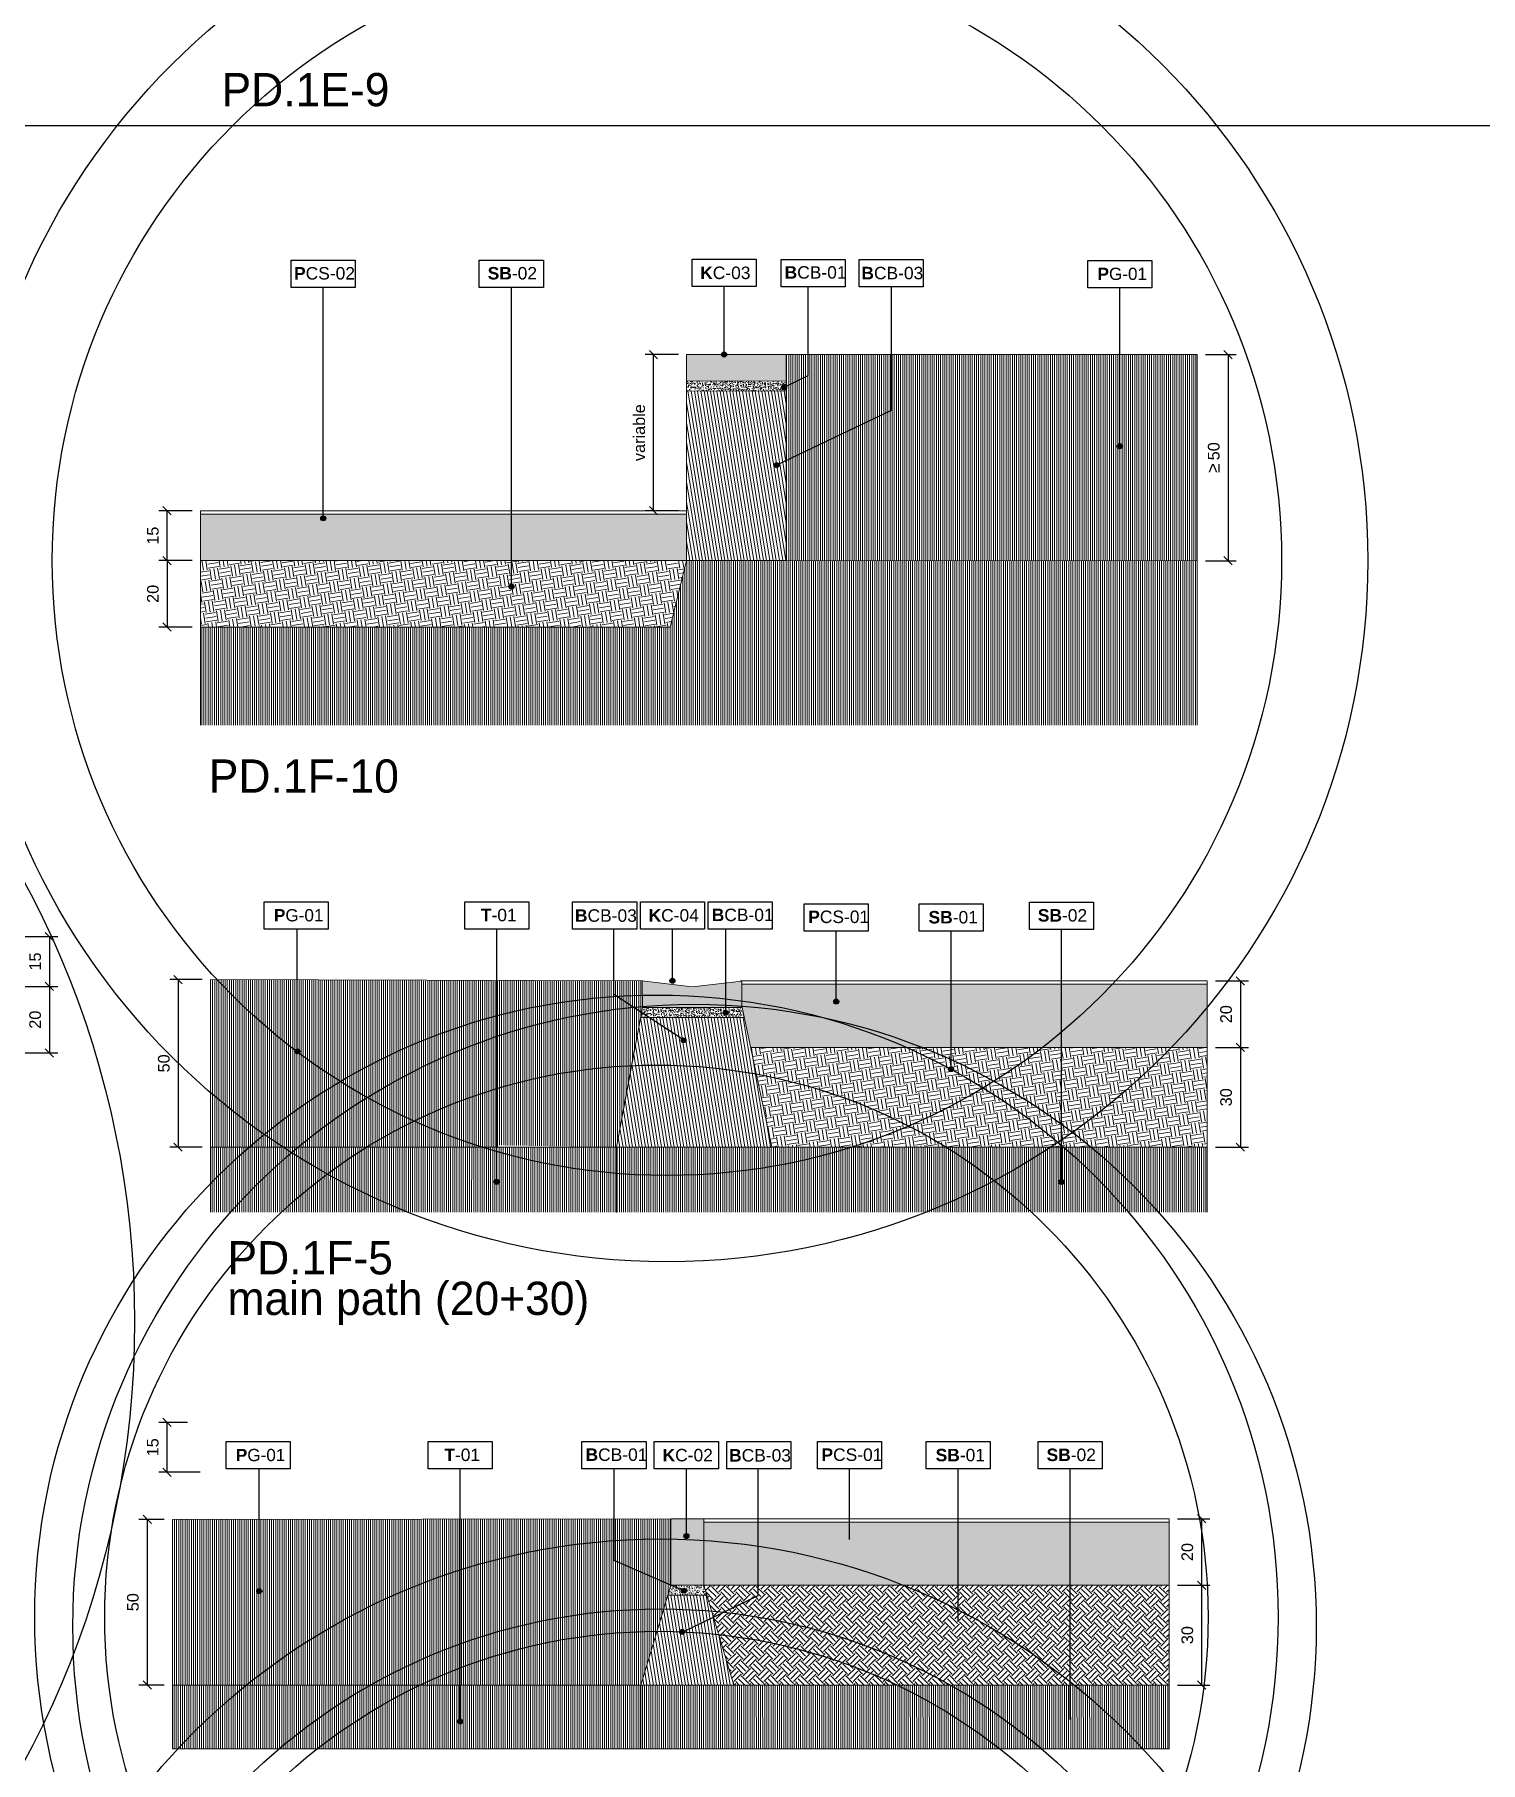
# Model space of a CAD drawing. Header units: metres. Extents: x -325 to 301, y -147 to 149.
# Drawn here: x 22.24 to 26.59, y 68.53 to 73.73 of the extents above; entities that cross this region are included whole.
import ezdxf

# ---------------------------------------------------------------- set-up
doc = ezdxf.new("R2010")
doc.units = ezdxf.units.M
doc.layers.get('Defpoints').update_dxf_attribs({"lineweight": 13})
for name, color, linetype, plot in [('-aux', 50, 'Continuous', False), ('-AUX-QAD', 5, 'Continuous', False), ('-AUX-TWQ', 1, 'Continuous', False), ('-AUX_RIM', 2, 'Continuous', False)]:
    doc.layers.add(name, color=color, linetype=linetype, plot=plot)
doc.layers.add('0-TX-1_25', color=7, linetype='Continuous', true_color=0x3f4f7f)
doc.layers.add('3-TR-paviment fort', color=7, linetype='Continuous', true_color=0xd1d1d1)
doc.layers.add('03-TR-Paviment_01_Compacted Ground', color=7, linetype='Continuous', lineweight=5, true_color=0xc5a967)
doc.layers.add('3-TR tot_u', color=7, linetype='Continuous', lineweight=5, true_color=0x787878)
for name, color, linetype, lineweight in [('1-CM', 7, 'Continuous', 0), ('2-L-secció', 1, 'Continuous', 0), ('3-TR Formigó', 252, 'Continuous', 0), ('3-TR Seleccionat', 44, 'Continuous', 0), ('3-TR Tot-u', 37, 'Continuous', 0)]:
    doc.layers.add(name, color=color, linetype=linetype, lineweight=lineweight)
doc.layers.add('A-KEYPLAN_HATCH', color=7, linetype='Continuous')
doc.layers.add('A_TEXT_2', color=7, linetype='Continuous')
doc.styles.add('Arial_4', font='arial.ttf', dxfattribs={"height": 1.8})
doc.styles.get("Standard").update_dxf_attribs({"font": 'arial.ttf'})
doc.styles.add('x-llegenda materials$0$ENGRAVERS', font='TT0586M.TTF')
doc.dimstyles.new('ISO-25', dxfattribs={"dimtxt": 0.1, "dimasz": 0.1, "dimexe": 0.1, "dimexo": 0.1, "dimgap": 0.1, "dimtad": 1, "dimdec": 0, "dimlfac": 100, "dimzin": 9, "dimtxsty": 'Standard', "dimblk": 'OBLIQUE', "dimcen": 0.1, "dimadec": 0, "dimazin": 0, "dimtfac": 1, "dimtdec": 0, "dimtmove": 0, "dimatfit": 3, "dimldrblk": 'OBLIQUE', "dimfxl": 1, "dimarcsym": 0})

# ---------------------------------------------------------------- blocks, each defined once
blk = doc.blocks.new('_Oblique')
at = {"color": 0, "lineweight": -2}
blk.add_line((-0.5, -0.5), (0.5, 0.5), dxfattribs=at)
blk = doc.blocks.new('*D405')
at = {"layer": '0-TX-1_25', "color": 0, "lineweight": -2, "transparency": 16777216}
for p, q in [((25.6755, 69.2649), (25.7735, 69.2649)), ((25.7485, 69.2649), (25.7485, 69.0649)), ((25.6755, 69.0649), (25.7735, 69.0649))]:
    blk.add_line(p, q, dxfattribs=at)
at = {"layer": 'Defpoints', "color": 0, "transparency": 16777216}
for p in [(25.6505, 69.2649), (25.6505, 69.0649), (25.7485, 69.0649)]:
    blk.add_point(p, dxfattribs=at)
at = {"layer": '0-TX-1_25', "color": 0, "lineweight": -2, "transparency": 16777216, "xscale": 0.025, "yscale": 0.025, "zscale": 0.025}
for p, rotation in [((25.7485, 69.2649), 90), ((25.7485, 69.0649), 270)]:
    blk.add_blockref('_Oblique', p, dxfattribs=dict(at, rotation=rotation))
at = {"layer": '0-TX-1_25', "color": 0, "transparency": 16777216, "insert": (25.7056, 69.1649), "char_height": 0.035, "attachment_point": 5, "rotation": 90}
blk.add_mtext('20', dxfattribs=at)
blk = doc.blocks.new('*D406')
at = {"layer": '0-TX-1_25', "color": 0, "lineweight": -2, "transparency": 16777216}
for p, q in [((25.6755, 69.0649), (25.7735, 69.0649)), ((25.7485, 69.0649), (25.7485, 68.7649)), ((25.6755, 68.7649), (25.7735, 68.7649))]:
    blk.add_line(p, q, dxfattribs=at)
at = {"layer": 'Defpoints', "color": 0, "transparency": 16777216}
for p in [(25.6505, 69.0649), (25.6505, 68.7649), (25.7485, 68.7649)]:
    blk.add_point(p, dxfattribs=at)
at = {"layer": '0-TX-1_25', "color": 0, "lineweight": -2, "transparency": 16777216, "xscale": 0.025, "yscale": 0.025, "zscale": 0.025}
for p, rotation in [((25.7485, 69.0649), 90), ((25.7485, 68.7649), 270)]:
    blk.add_blockref('_Oblique', p, dxfattribs=dict(at, rotation=rotation))
at = {"layer": '0-TX-1_25', "color": 0, "transparency": 16777216, "insert": (25.7056, 68.9149), "char_height": 0.035, "attachment_point": 5, "rotation": 90}
blk.add_mtext('30', dxfattribs=at)
blk = doc.blocks.new('*D407')
at = {"layer": '0-TX-1_25', "color": 0, "lineweight": -2, "transparency": 16777216}
for p, q in [((22.6255, 69.2631), (22.5497, 69.2631)), ((22.5747, 69.2631), (22.5747, 68.7649)), ((22.6255, 68.7649), (22.5497, 68.7649))]:
    blk.add_line(p, q, dxfattribs=at)
at = {"layer": 'Defpoints', "color": 0, "transparency": 16777216}
for p in [(22.6505, 69.2631), (22.5747, 68.7649), (22.6505, 68.7649)]:
    blk.add_point(p, dxfattribs=at)
at = {"layer": '0-TX-1_25', "color": 0, "lineweight": -2, "transparency": 16777216, "xscale": 0.025, "yscale": 0.025, "zscale": 0.025}
for p, rotation in [((22.5747, 69.2631), 90), ((22.5747, 68.7649), 270)]:
    blk.add_blockref('_Oblique', p, dxfattribs=dict(at, rotation=rotation))
at = {"layer": '0-TX-1_25', "color": 0, "transparency": 16777216, "insert": (22.5318, 69.014), "char_height": 0.035, "attachment_point": 5, "rotation": 90}
blk.add_mtext('50', dxfattribs=at)
blk = doc.blocks.new('hatch keyplan 2')
at = {"layer": 'A-KEYPLAN_HATCH'}
blk.add_lwpolyline([(0, 0.00548), (0.01287, 0.00548), (0.01287, 0), (0, 0)], close=True, dxfattribs=at)
blk = doc.blocks.new('hatch keyplan')
at = {"layer": 'A-KEYPLAN_HATCH'}
blk.add_blockref('hatch keyplan 2', (1.43058, 0.85215), dxfattribs=at)
blk = doc.blocks.new('K01B')
at = {"layer": 'A-KEYPLAN_HATCH'}
blk.add_blockref('hatch keyplan', (-1.43058, -0.85215), dxfattribs=at)
at = {"layer": 'A_TEXT_2', "insert": (-0.0008, 0.00402), "char_height": 0.0025, "attachment_point": 1}
blk.add_mtext_dynamic_manual_height_columns('\\pi0.00246;{\\fArial|b1|i0|c0|p34;K}C-02', width=0.0145619, gutter_width=0.015, heights=[0], dxfattribs=at)
blk = doc.blocks.new('B-CB01')
at = {"layer": 'A-KEYPLAN_HATCH'}
blk.add_blockref('hatch keyplan', (-1.43058, -0.85215), dxfattribs=at)
at = {"layer": 'A_TEXT_2', "insert": (-0.0008, 0.00411), "char_height": 0.0025, "attachment_point": 1}
blk.add_mtext_dynamic_manual_height_columns('\\pi0.00152;{\\fArial|b1|i0|c0|p34;B}CB-01', width=0.0145619, gutter_width=0.015, heights=[0], dxfattribs=at)
blk = doc.blocks.new('B-CB03')
at = {"layer": 'A-KEYPLAN_HATCH'}
blk.add_blockref('hatch keyplan', (-1.43058, -0.85215), dxfattribs=at)
at = {"layer": 'A_TEXT_2', "insert": (-0.0008, 0.00398), "char_height": 0.0025, "attachment_point": 1}
blk.add_mtext_dynamic_manual_height_columns('\\pi0.00128;{\\fArial|b1|i0|c0|p34;B}CB-03', width=0.0145619, gutter_width=0.015, heights=[0], dxfattribs=at)
blk = doc.blocks.new('POINT')
at = {"layer": '0-TX-1_25'}
h = blk.add_hatch(dxfattribs=at)
h.set_pattern_fill('ANGLE', color=256)
h.set_pattern_definition([(0, (-83.747, -12.726), (0, 6.985), [5.08, -1.905]), (90, (-83.747, -12.726), (-6.985, 4e-16), [5.08, -1.905])])
edge = h.paths.add_edge_path()
edge.add_arc((0, 0), 0.0075, 0, 360)
h = blk.add_hatch(color=256, dxfattribs=at)
h.dxf.hatch_style = 1
edge = h.paths.add_edge_path()
edge.add_arc((0, 0), 0.0075, 0, 360)
blk.add_circle((0, 0), 0.0075, dxfattribs=at)
blk = doc.blocks.new('T-01')
at = {"layer": 'A-KEYPLAN_HATCH'}
blk.add_blockref('hatch keyplan', (-1.43058, -0.85215), dxfattribs=at)
at = {"layer": 'A_TEXT_2', "insert": (-0.0008, 0.00408), "char_height": 0.0025, "attachment_point": 1}
blk.add_mtext_dynamic_manual_height_columns('\\pi0.00405;{\\fArial|b1|i0|c0|p34;T}-01', width=0.0145619, gutter_width=0.015, heights=[0], dxfattribs=at)
blk = doc.blocks.new('PG01')
at = {"layer": 'A-KEYPLAN_HATCH'}
blk.add_blockref('hatch keyplan', (-1.42958, -0.85215), dxfattribs=at)
at = {"layer": 'A-KEYPLAN_HATCH', "insert": (0.00021, 0.00402), "char_height": 0.0024588, "attachment_point": 1, "line_spacing_factor": 0.938532, "style": 'Arial_4'}
blk.add_mtext_dynamic_manual_height_columns('\\pi0.00276;{\\fArial|b1|i0|c0|p34;P}G-01', width=0.0145619, gutter_width=0.015, heights=[0], dxfattribs=at)
blk = doc.blocks.new('PCS01')
at = {"layer": 'A-KEYPLAN_HATCH'}
blk.add_blockref('hatch keyplan', (-1.42958, -0.85215), dxfattribs=at)
at = {"layer": 'A_TEXT_2', "insert": (0.0002, 0.00411), "char_height": 0.0025, "attachment_point": 1}
blk.add_mtext_dynamic_manual_height_columns('\\pi0.00161;{\\fArial|b1|i0|c0|p34;P}CS-01', width=0.0145619, gutter_width=0.015, heights=[0], dxfattribs=at)
blk = doc.blocks.new('SB-01')
at = {"layer": 'A-KEYPLAN_HATCH'}
blk.add_blockref('hatch keyplan', (-1.43058, -0.85215), dxfattribs=at)
at = {"layer": 'A_TEXT_2', "insert": (-0.0008, 0.00403), "char_height": 0.0025, "attachment_point": 1}
blk.add_mtext_dynamic_manual_height_columns('\\pi0.00271;{\\fArial|b1|i0|c0|p34;SB}-01', width=0.0145619, gutter_width=0.015, heights=[0], dxfattribs=at)
blk = doc.blocks.new('SB-02')
at = {"layer": 'A-KEYPLAN_HATCH'}
blk.add_blockref('hatch keyplan', (-1.43058, -0.85215), dxfattribs=at)
at = {"layer": 'A_TEXT_2', "insert": (-0.0008, 0.00408), "char_height": 0.0025, "attachment_point": 1}
blk.add_mtext_dynamic_manual_height_columns('\\pi0.00249;{\\fArial|b1|i0|c0|p34;SB}-02', width=0.0145619, gutter_width=0.015, heights=[0], dxfattribs=at)
blk = doc.blocks.new('*D1116')
at = {"layer": '0-TX-1_25', "color": 0, "lineweight": -2, "transparency": 16777216}
for p, q in [((22.2057, 71.0166), (22.3054, 71.0166)), ((22.2804, 71.0166), (22.2804, 70.8666)), ((22.2057, 70.8666), (22.3054, 70.8666))]:
    blk.add_line(p, q, dxfattribs=at)
at = {"layer": 'Defpoints', "color": 0, "transparency": 16777216}
for p in [(22.1807, 71.0166), (22.1807, 70.8666), (22.2804, 70.8666)]:
    blk.add_point(p, dxfattribs=at)
at = {"layer": '0-TX-1_25', "color": 0, "lineweight": -2, "transparency": 16777216, "xscale": 0.025, "yscale": 0.025, "zscale": 0.025}
for p, rotation in [((22.2804, 71.0166), 90), ((22.2804, 70.8666), 270)]:
    blk.add_blockref('_Oblique', p, dxfattribs=dict(at, rotation=rotation))
at = {"layer": '0-TX-1_25', "color": 0, "transparency": 16777216, "insert": (22.2376, 70.9416), "char_height": 0.035, "attachment_point": 5, "rotation": 90}
blk.add_mtext('15', dxfattribs=at)
blk = doc.blocks.new('*D1117')
at = {"layer": '0-TX-1_25', "color": 0, "lineweight": -2, "transparency": 16777216}
for p, q in [((22.2057, 70.8666), (22.3054, 70.8666)), ((22.2804, 70.8666), (22.2804, 70.6666)), ((22.2057, 70.6666), (22.3054, 70.6666))]:
    blk.add_line(p, q, dxfattribs=at)
at = {"layer": 'Defpoints', "color": 0, "transparency": 16777216}
for p in [(22.1807, 70.8666), (22.1807, 70.6666), (22.2804, 70.6666)]:
    blk.add_point(p, dxfattribs=at)
at = {"layer": '0-TX-1_25', "color": 0, "lineweight": -2, "transparency": 16777216, "xscale": 0.025, "yscale": 0.025, "zscale": 0.025}
for p, rotation in [((22.2804, 70.8666), 90), ((22.2804, 70.6666), 270)]:
    blk.add_blockref('_Oblique', p, dxfattribs=dict(at, rotation=rotation))
at = {"layer": '0-TX-1_25', "color": 0, "transparency": 16777216, "insert": (22.2376, 70.7666), "char_height": 0.035, "attachment_point": 5, "rotation": 90}
blk.add_mtext('20', dxfattribs=at)
blk = doc.blocks.new('*D1121')
at = {"layer": '0-TX-1_25', "color": 0, "lineweight": -2, "transparency": 16777216}
for p, q in [((25.7902, 70.8831), (25.8902, 70.8831)), ((25.8652, 70.8831), (25.8652, 70.6831)), ((25.7902, 70.6831), (25.8902, 70.6831))]:
    blk.add_line(p, q, dxfattribs=at)
at = {"layer": 'Defpoints', "color": 0, "transparency": 16777216}
for p in [(25.7652, 70.8831), (25.7652, 70.6831), (25.8652, 70.6831)]:
    blk.add_point(p, dxfattribs=at)
at = {"layer": '0-TX-1_25', "color": 0, "lineweight": -2, "transparency": 16777216, "xscale": 0.025, "yscale": 0.025, "zscale": 0.025}
for p, rotation in [((25.8652, 70.8831), 90), ((25.8652, 70.6831), 270)]:
    blk.add_blockref('_Oblique', p, dxfattribs=dict(at, rotation=rotation))
at = {"layer": '0-TX-1_25', "color": 0, "transparency": 16777216, "insert": (25.8223, 70.7831), "char_height": 0.035, "attachment_point": 5, "rotation": 90}
blk.add_mtext('20', dxfattribs=at)
blk = doc.blocks.new('*D1122')
at = {"layer": '0-TX-1_25', "color": 0, "lineweight": -2, "transparency": 16777216}
for p, q in [((25.7902, 70.6831), (25.8902, 70.6831)), ((25.8652, 70.6831), (25.8652, 70.3831)), ((25.7902, 70.3831), (25.8902, 70.3831))]:
    blk.add_line(p, q, dxfattribs=at)
at = {"layer": 'Defpoints', "color": 0, "transparency": 16777216}
for p in [(25.7652, 70.6831), (25.7652, 70.3831), (25.8652, 70.3831)]:
    blk.add_point(p, dxfattribs=at)
at = {"layer": '0-TX-1_25', "color": 0, "lineweight": -2, "transparency": 16777216, "xscale": 0.025, "yscale": 0.025, "zscale": 0.025}
for p, rotation in [((25.8652, 70.6831), 90), ((25.8652, 70.3831), 270)]:
    blk.add_blockref('_Oblique', p, dxfattribs=dict(at, rotation=rotation))
at = {"layer": '0-TX-1_25', "color": 0, "transparency": 16777216, "insert": (25.8223, 70.5331), "char_height": 0.035, "attachment_point": 5, "rotation": 90}
blk.add_mtext('30', dxfattribs=at)
blk = doc.blocks.new('*D1123')
at = {"layer": '0-TX-1_25', "color": 0, "lineweight": -2, "transparency": 16777216}
for p, q in [((22.7402, 70.8871), (22.6428, 70.8871)), ((22.6678, 70.8871), (22.6678, 70.3831)), ((22.7402, 70.3831), (22.6428, 70.3831))]:
    blk.add_line(p, q, dxfattribs=at)
at = {"layer": 'Defpoints', "color": 0, "transparency": 16777216}
for p in [(22.7652, 70.8871), (22.6678, 70.3831), (22.7652, 70.3831)]:
    blk.add_point(p, dxfattribs=at)
at = {"layer": '0-TX-1_25', "color": 0, "lineweight": -2, "transparency": 16777216, "xscale": 0.025, "yscale": 0.025, "zscale": 0.025}
for p, rotation in [((22.6678, 70.8871), 90), ((22.6678, 70.3831), 270)]:
    blk.add_blockref('_Oblique', p, dxfattribs=dict(at, rotation=rotation))
at = {"layer": '0-TX-1_25', "color": 0, "transparency": 16777216, "insert": (22.6249, 70.6351), "char_height": 0.035, "attachment_point": 5, "rotation": 90}
blk.add_mtext('50', dxfattribs=at)
blk = doc.blocks.new('K03')
at = {"layer": 'A-KEYPLAN_HATCH'}
blk.add_blockref('hatch keyplan', (-1.43058, -0.85215), dxfattribs=at)
at = {"layer": 'A_TEXT_2', "insert": (-0.0008, 0.00402), "char_height": 0.0025, "attachment_point": 1}
blk.add_mtext_dynamic_manual_height_columns('\\pi0.00245;{\\fArial|b1|i0|c0|p34;K}C-04', width=0.0145619, gutter_width=0.015, heights=[0], dxfattribs=at)
blk = doc.blocks.new('*D1133')
at = {"layer": '0-TX-1_25', "color": 0, "lineweight": -2, "transparency": 16777216}
for p, q in [((22.6963, 69.5551), (22.6093, 69.5551)), ((22.6343, 69.5551), (22.6343, 69.4051)), ((22.7343, 69.4051), (22.6093, 69.4051))]:
    blk.add_line(p, q, dxfattribs=at)
at = {"layer": 'Defpoints', "color": 0, "transparency": 16777216}
for p in [(22.7213, 69.5551), (22.6343, 69.4051), (66.3646, 69.4051)]:
    blk.add_point(p, dxfattribs=at)
at = {"layer": '0-TX-1_25', "color": 0, "lineweight": -2, "transparency": 16777216, "xscale": 0.025, "yscale": 0.025, "zscale": 0.025}
for p, rotation in [((22.6343, 69.5551), 90), ((22.6343, 69.4051), 270)]:
    blk.add_blockref('_Oblique', p, dxfattribs=dict(at, rotation=rotation))
at = {"layer": '0-TX-1_25', "color": 0, "transparency": 16777216, "insert": (22.5915, 69.4801), "char_height": 0.035, "attachment_point": 5, "rotation": 90}
blk.add_mtext('15', dxfattribs=at)
blk = doc.blocks.new('PCS02')
at = {"layer": 'A-KEYPLAN_HATCH'}
blk.add_blockref('hatch keyplan', (-1.43058, -0.85215), dxfattribs=at)
at = {"layer": 'A_TEXT_2', "insert": (-0.0008, 0.00411), "char_height": 0.0025, "attachment_point": 1}
blk.add_mtext_dynamic_manual_height_columns('\\pi0.00139;{\\fArial|b1|i0|c0|p34;P}CS-02', width=0.0145619, gutter_width=0.015, heights=[0], dxfattribs=at)
blk = doc.blocks.new('*D1459')
at = {"layer": '0-TX-1_25', "color": 0, "lineweight": -2, "transparency": 16777216}
for p, q in [((24.1735, 72.7678), (24.0737, 72.7678)), ((24.0987, 72.2978), (24.0987, 72.7678)), ((24.1735, 72.2978), (24.0737, 72.2978))]:
    blk.add_line(p, q, dxfattribs=at)
at = {"layer": 'Defpoints', "color": 0, "transparency": 16777216}
for p in [(24.0987, 72.7678), (24.1985, 72.7678), (24.1985, 72.2978)]:
    blk.add_point(p, dxfattribs=at)
at = {"layer": '0-TX-1_25', "color": 0, "lineweight": -2, "transparency": 16777216, "xscale": 0.025, "yscale": 0.025, "zscale": 0.025}
for p, rotation in [((24.0987, 72.7678), 90), ((24.0987, 72.2978), 270)]:
    blk.add_blockref('_Oblique', p, dxfattribs=dict(at, rotation=rotation))
at = {"layer": '0-TX-1_25', "color": 0, "transparency": 16777216, "insert": (24.0559, 72.5328), "char_height": 0.035, "attachment_point": 5, "rotation": 90}
blk.add_mtext('variable', dxfattribs=at)
blk = doc.blocks.new('*D1460')
at = {"layer": '0-TX-1_25', "color": 0, "lineweight": -2, "transparency": 16777216}
for p, q in [((22.7097, 72.2978), (22.6097, 72.2978)), ((22.6347, 72.1478), (22.6347, 72.2978)), ((22.7097, 72.1478), (22.6097, 72.1478))]:
    blk.add_line(p, q, dxfattribs=at)
at = {"layer": 'Defpoints', "color": 0, "transparency": 16777216}
for p in [(22.6347, 72.2978), (22.7347, 72.2978), (22.7347, 72.1478)]:
    blk.add_point(p, dxfattribs=at)
at = {"layer": '0-TX-1_25', "color": 0, "lineweight": -2, "transparency": 16777216, "xscale": 0.025, "yscale": 0.025, "zscale": 0.025}
for p, rotation in [((22.6347, 72.2978), 90), ((22.6347, 72.1478), 270)]:
    blk.add_blockref('_Oblique', p, dxfattribs=dict(at, rotation=rotation))
at = {"layer": '0-TX-1_25', "color": 0, "transparency": 16777216, "insert": (22.5919, 72.2228), "char_height": 0.035, "attachment_point": 5, "rotation": 90}
blk.add_mtext('15', dxfattribs=at)
blk = doc.blocks.new('*D1461')
at = {"layer": '0-TX-1_25', "color": 0, "lineweight": -2, "transparency": 16777216}
for p, q in [((22.71, 72.1478), (22.6097, 72.1478)), ((22.6347, 72.1478), (22.6347, 71.9478)), ((22.71, 71.9478), (22.6097, 71.9478))]:
    blk.add_line(p, q, dxfattribs=at)
at = {"layer": 'Defpoints', "color": 0, "transparency": 16777216}
for p in [(22.735, 72.1478), (22.6347, 71.9478), (22.735, 71.9478)]:
    blk.add_point(p, dxfattribs=at)
at = {"layer": '0-TX-1_25', "color": 0, "lineweight": -2, "transparency": 16777216, "xscale": 0.025, "yscale": 0.025, "zscale": 0.025}
for p, rotation in [((22.6347, 72.1478), 90), ((22.6347, 71.9478), 270)]:
    blk.add_blockref('_Oblique', p, dxfattribs=dict(at, rotation=rotation))
at = {"layer": '0-TX-1_25', "color": 0, "transparency": 16777216, "insert": (22.5919, 72.0478), "char_height": 0.035, "attachment_point": 5, "rotation": 90}
blk.add_mtext('20', dxfattribs=at)
blk = doc.blocks.new('*D1462')
at = {"layer": '0-TX-1_25', "color": 0, "lineweight": -2, "transparency": 16777216}
for p, q in [((25.76, 72.7678), (25.853, 72.7678)), ((25.828, 72.7678), (25.828, 72.1475)), ((25.7598, 72.1475), (25.853, 72.1475))]:
    blk.add_line(p, q, dxfattribs=at)
at = {"layer": 'Defpoints', "color": 0, "transparency": 16777216}
for p in [(25.735, 72.7678), (25.7348, 72.1475), (25.828, 72.1475)]:
    blk.add_point(p, dxfattribs=at)
at = {"layer": '0-TX-1_25', "color": 0, "lineweight": -2, "transparency": 16777216, "xscale": 0.025, "yscale": 0.025, "zscale": 0.025}
for p, rotation in [((25.828, 72.7678), 90), ((25.828, 72.1475), 270)]:
    blk.add_blockref('_Oblique', p, dxfattribs=dict(at, rotation=rotation))
at = {"layer": '0-TX-1_25', "color": 0, "transparency": 16777216, "insert": (25.7837, 72.4576), "char_height": 0.035, "width": 0.132439, "attachment_point": 5, "rotation": 90}
blk.add_mtext('{\\H1.08333x;≥\\fMS Shell Dlg 2|b0|i0|c0|p0;\\H0.65385x; }50', dxfattribs=at)
blk = doc.blocks.new('K02')
at = {"layer": 'A-KEYPLAN_HATCH'}
blk.add_blockref('hatch keyplan', (-1.43058, -0.85215), dxfattribs=at)
at = {"layer": 'A_TEXT_2', "insert": (-0.0008, 0.00402), "char_height": 0.0025, "attachment_point": 1}
blk.add_mtext_dynamic_manual_height_columns('\\pi0.00244;{\\fArial|b1|i0|c0|p34;K}C-03', width=0.0145619, gutter_width=0.015, heights=[0], dxfattribs=at)

msp = doc.modelspace()

# ---------------------------------------------------------------- hatches: boundary and pattern name
at = {"layer": '03-TR-Paviment_01_Compacted Ground'}
h = msp.add_hatch(dxfattribs=at)
h.set_pattern_fill('ANSI31', color=256, scale=0.002, angle=45, style=0)
h.set_pattern_definition([(90, (0.090129, 4.1872945), (-0.00635, 0), [])])
h.paths.add_polyline_path([(25.735, 72.7678), (24.4984, 72.7682), (24.4982, 72.148), (25.7348, 72.1475)])
h = msp.add_hatch(dxfattribs=at)
h.set_pattern_fill('ANSI31', color=256, scale=0.002, angle=45, style=0)
h.set_pattern_definition([(90, (0.114702, 1.618759), (-0.00635, 0), [])])
h.paths.add_polyline_path([(23.6317, 70.8829), (22.7652, 70.8871), (22.7652, 70.3831), (23.6317, 70.3837)])
h = msp.add_hatch(dxfattribs=at)
h.set_pattern_fill('ANSI31', color=256, scale=0.002, angle=45, style=0)
h.set_pattern_definition([(90, (0.114702, 1.623992), (-0.00635, 0), [])])
h.paths.add_polyline_path([(24.0227, 70.574), (24.0244, 70.5831), (24.0648, 70.8008), (24.0652, 70.8036), (24.0651, 70.8841), (23.6317, 70.8835), (23.6317, 70.3889), (23.9874, 70.3835), (24.0152, 70.5331)])
h = msp.add_hatch(dxfattribs=at)
h.set_pattern_fill('ANSI31', color=256, scale=0.002, angle=45, style=0)
h.paths.add_polyline_path([(22.6505, 69.2631), (22.6505, 68.7649), (23.517, 68.7649), (23.517, 69.2642)])
h = msp.add_hatch(dxfattribs=at)
h.set_pattern_fill('ANSI31', color=256, scale=0.002, angle=45, style=0)
h.paths.add_polyline_path([(23.98, 69.0363), (23.98, 69.2647), (23.517, 69.2642), (23.517, 68.7649), (24.0605, 68.7649), (24.1199, 68.963)])
h = msp.add_hatch(dxfattribs=at)
h.set_pattern_fill('ANSI31', color=256, scale=0.002, angle=45, style=0)
h.paths.add_polyline_path([(24.1505, 69.2649), (23.98, 69.2647), (23.98, 69.0363), (24.1199, 68.963), (24.1505, 69.0649)])
at = {"layer": '3-TR Formigó'}
h = msp.add_hatch(dxfattribs=at)
h.set_pattern_fill('ANSI31', color=256, scale=0.003, angle=234.1752, style=0)
h.set_pattern_definition([(279.17524, (27.182576, 72.367752), (0.00940313, 0.001518806), [])])
h.paths.add_polyline_path([(24.1985, 72.1478), (24.4984, 72.148), (24.4984, 72.6578), (24.1985, 72.6582)])
h = msp.add_hatch(dxfattribs=at)
h.set_pattern_fill('ANSI31', color=256, scale=0.003, angle=234.1752, style=0)
h.set_pattern_definition([(279.17524, (27.049348, 70.4831195), (0.00940313, 0.001518806), [])])
h.paths.add_polyline_path([(23.9873, 70.3831), (24.4551, 70.3831), (24.3718, 70.7732), (24.0598, 70.7736)])
h = msp.add_hatch(dxfattribs=at)
h.set_pattern_fill('ANSI31', color=256, scale=0.003, angle=234.1752, style=0)
h.set_pattern_definition([(279.17524, (27.034646, 68.864946), (0.00940313, 0.001518806), [])])
h.paths.add_polyline_path([(24.2595, 69.0349), (24.1415, 69.0349), (24.0605, 68.7649), (24.3405, 68.7649)])
at = {"layer": '3-TR Seleccionat'}
h = msp.add_hatch(dxfattribs=at)
h.set_pattern_fill('ANSI31', color=256, scale=0.002, angle=225)
h.set_pattern_definition([(270, (-4.9026954, -39.0177315), (0.00635, -9e-19), [])])
h.paths.add_polyline_path([(24.7985, 72.1478), (24.1985, 72.1478), (24.1493, 71.9478), (22.735, 71.9478), (22.735, 71.7978), (22.735, 71.6523), (25.735, 71.6523), (25.7348, 72.1475)])
h = msp.add_hatch(dxfattribs=at)
h.set_pattern_fill('ANSI31', color=256, scale=0.002, angle=45, style=0)
h.set_pattern_definition([(90, (-441048.966223, -650765.984328), (-0.00635, 1e-18), [])])
h.paths.add_polyline_path([(25.7652, 70.3831), (23.9873, 70.3831), (22.7652, 70.3831), (22.7652, 70.1871), (25.7652, 70.1871)])
h = msp.add_hatch(dxfattribs=at)
h.set_pattern_fill('ANSI31', color=256, scale=0.002, angle=45, style=0)
h.set_pattern_definition([(90, (-441049.080925, -650767.6025016), (-0.00635, 1e-18), [])])
h.paths.add_polyline_path([(24.3405, 68.7649), (24.0605, 68.7649), (22.6505, 68.7649), (22.6505, 68.5725), (25.6505, 68.5725), (25.6505, 68.7649)])
at = {"layer": '3-TR Tot-u'}
h = msp.add_hatch(dxfattribs=at)
h.set_pattern_fill('EARTH', color=256, scale=0.005, angle=-80.8248, style=0)
h.set_pattern_definition([(279.17524, (-21.923545, 77.189552), (0.036406452, -0.026281081), [0.03175, -0.03175]), (279.17524, (-21.91179, 77.19145), (0.036406452, -0.026281081), [0.03175, -0.03175]), (279.17524, (-21.900037, 77.19335), (0.036406452, -0.026281081), [0.03175, -0.03175]), (9.17524, (-21.895486, 77.190064), (0.026281081, 0.036406452), [0.03175, -0.03175]), (9.17524, (-21.893588, 77.17831), (0.026281081, 0.036406452), [0.03175, -0.03175]), (9.17524, (-21.89169, 77.166556), (0.026281081, 0.036406452), [0.03175, -0.03175])])
h.paths.add_polyline_path([(24.1493, 71.9478), (24.1985, 72.1478), (22.735, 72.1478), (22.735, 71.9478)])
h = msp.add_hatch(dxfattribs=at)
h.set_pattern_fill('EARTH', color=256, scale=0.005, angle=-80.8248, style=0)
h.set_pattern_definition([(279.175244, (-20.72349, 75.62492), (0.036406452, -0.026281081), [0.03175, -0.03175]), (279.175244, (-20.711737, 75.62682), (0.036406452, -0.026281081), [0.03175, -0.03175]), (279.175244, (-20.699983, 75.628717), (0.036406452, -0.026281081), [0.03175, -0.03175]), (9.175244, (-20.695432, 75.625432), (0.026281081, 0.036406452), [0.03175, -0.03175]), (9.175244, (-20.693534, 75.613678), (0.026281081, 0.036406452), [0.03175, -0.03175]), (9.175244, (-20.691635, 75.601924), (0.026281081, 0.036406452), [0.03175, -0.03175])])
h.paths.add_polyline_path([(24.3911, 70.6831), (24.4551, 70.3831), (25.7652, 70.3831), (25.7652, 70.6831)])
h = msp.add_hatch(dxfattribs=at)
h.set_pattern_fill('EARTH', color=256, scale=0.005, angle=-80.8248, style=0)
h.set_pattern_definition([(44.999999995, (-269506.41739, 738631.261218), (3.8e-12, 0.0449012806053), [0.03175, -0.03175]), (44.999999995, (-269506.42581, 738631.269637), (3.8e-12, 0.0449012806053), [0.03175, -0.03175]), (44.999999995, (-269506.43423, 738631.278056), (3.8e-12, 0.0449012806053), [0.03175, -0.03175]), (134.999999995, (-269506.43423, 738631.28367), (-0.0449012806053, 3.8e-12), [0.03175, -0.03175]), (134.999999995, (-269506.42581, 738631.292088), (-0.0449012806053, 3.8e-12), [0.03175, -0.03175]), (134.999999995, (-269506.41739, 738631.300507), (-0.0449012806053, 3.8e-12), [0.03175, -0.03175])])
h.paths.add_polyline_path([(24.2505, 69.0649), (24.3405, 68.7649), (25.6505, 68.7649), (25.6505, 69.0649)])
at = {"layer": '3-TR tot_u'}
h = msp.add_hatch(dxfattribs=at)
h.set_pattern_fill('AR-CONC', color=256, scale=9e-05, angle=89.1201)
h.set_pattern_definition([(139.120136, (-59.674044, 51.539599), (0.0016861337, 0.0163726586), [0.0017145, -0.0188595]), (84.120136, (-59.674044, 51.5396), (-0.0172417962, -0.002907487), [0.0013716, -0.0150876526]), (189.57158, (-59.673904, 51.540964), (-0.0155556617, 0.0134651714), [0.0014571008, -0.016028122]), (135.304336, (-59.678616, 51.53967), (0.0041580035, 0.024336133), [0.00257175, -0.02828925]), (185.755694, (-59.67827, 51.541698), (-0.021937625, 0.021705804), [0.002185652, -0.024042205]), (80.304287, (-59.678616, 51.53967), (-0.021937625, 0.021705804), [0.002057397, -0.022631376]), (110.120136, (-59.677438, 51.541938), (0.0094123187, 0.0135023525), [0.0017145, -0.0188595]), (55.120136, (-59.677438, 51.541938), (-0.01648955, 0.0058160805), [0.0013716, -0.0150876]), (160.57158, (-59.676653, 51.543063), (-0.0070772314, 0.019318433), [0.0014571008, -0.0160280944]), (126.620136, (-59.674044, 51.539599), (-0.00760478767, 0.00039479935), [0, -0.01490472, 0, -0.0153162, 0, -0.01514475]), (96.620136, (-59.674044, 51.539599), (-0.0089228417, 0.0061515134), [0, -0.00873252, 0, -0.01456182, 0, -0.00577215]), (56.620136, (-59.6741226, 51.534502), (0.0007029168, 0.0121937974), [0, -0.005715, 0, -0.0178308, 0, -0.0236601]), (46.620136, (-59.674158, 51.532216), (-0.002083395, 0.0133651946), [0, -0.0074295, 0, -0.01184148, 0, -0.0168021])])
h.paths.add_polyline_path([(24.4984, 72.6578), (24.4986, 72.6882), (24.1986, 72.6882), (24.1984, 72.6582)])
h = msp.add_hatch(dxfattribs=at)
h.set_pattern_fill('AR-CONC', color=256, scale=0.0002, angle=92.7664)
h.set_pattern_definition([(142.766414, (1.46102, 3.633993), (0.0014255, 0.036548328), [0.00381, -0.04191]), (87.766414, (1.46102, 3.633993), (-0.037826638, -0.008884714), [0.003048, -0.033528117]), (193.21786, (1.461138, 3.637038), (-0.036401137, 0.027663614), [0.003238002, -0.035618049]), (138.950614, (1.45087, 3.6335), (0.00578198, 0.054558454), [0.005715, -0.062865]), (189.40197, (1.451353, 3.63805), (-0.051719183, 0.045037124), [0.004857005, -0.05342712]), (83.950565, (1.45087, 3.6335), (-0.051719183, 0.045037124), [0.004571993, -0.050291946]), (113.766414, (1.453163, 3.6387), (0.018965692, 0.031274691), [0.00381, -0.04191]), (58.766414, (1.453163, 3.6387), (-0.037391229, 0.01056806), [0.003048, -0.033528]), (164.21786, (1.454744, 3.641305), (-0.018425537, 0.041842752), [0.003238002, -0.035617988]), (130.266414, (1.46102, 3.633993), (-0.0169211135, -0.0001991969), [0, -0.0331216, 0, -0.034036, 0, -0.033655]), (100.266414, (1.46102, 3.633993), (-0.0206577655, 0.0123813295), [0, -0.0194056, 0, -0.0323596, 0, -0.012827]), (60.266414, (1.461566, 3.622677), (-0.000164423, 0.0271418143), [0, -0.0127, 0, -0.039624, 0, -0.052578]), (50.266414, (1.461811, 3.617603), (-0.0065092415, 0.029345872), [0, -0.01651, 0, -0.0263144, 0, -0.037338])])
h.paths.add_polyline_path([(24.1985, 72.2878), (22.735, 72.2878), (22.735, 72.1478), (24.1985, 72.1478)])
h = msp.add_hatch(dxfattribs=at)
h.set_pattern_fill('AR-CONC', color=256, scale=0.0002, angle=90.2664)
h.set_pattern_definition([(140.266414, (0.114702, 3.164016), (0.003018359, 0.036451363), [0.00381, -0.04191]), (85.266414, (0.114702, 3.164016), (-0.038178181, -0.007226283), [0.003048, -0.033528117]), (190.71786, (0.114953, 3.167054), (-0.035159821, 0.02922508), [0.003238002, -0.035618049]), (136.450614, (0.10454, 3.16397), (0.008156283, 0.05425432), [0.005715, -0.062865]), (186.90197, (0.10522, 3.16849), (-0.049705466, 0.047250218), [0.004857005, -0.05342712]), (81.450565, (0.10454, 3.16397), (-0.049705466, 0.047250218), [0.004571993, -0.050291946]), (111.266414, (0.107058, 3.16906), (0.020311824, 0.030417653), [0.00381, -0.04191]), (56.266414, (0.10706, 3.16906), (-0.036894668, 0.012188985), [0.003048, -0.033528]), (161.71786, (0.10875, 3.171596), (-0.016582845, 0.042606638), [0.003238002, -0.035617988]), (127.766414, (0.114702, 3.164016), (-0.0169136972, 0.0005390813), [0, -0.0331216, 0, -0.034036, 0, -0.033655]), (97.766414, (0.114702, 3.164016), (-0.020098038, 0.0132706243), [0, -0.0194056, 0, -0.0323596, 0, -0.012827]), (57.766414, (0.114755, 3.152688), (0.0010196429, 0.0271231534), [0, -0.0127, 0, -0.039624, 0, -0.052578]), (47.766414, (0.114778, 3.147608), (-0.005222997, 0.0296018704), [0, -0.01651, 0, -0.0263144, 0, -0.037338])])
h.paths.add_polyline_path([(25.7652, 70.8731), (24.3652, 70.8731), (24.3651, 70.8032), (24.3911, 70.6831), (25.7652, 70.6831)])
h = msp.add_hatch(dxfattribs=at)
h.set_pattern_fill('AR-CONC', color=256, scale=9e-05, angle=89.1201)
h.set_pattern_definition([(139.120136, (-59.807272, 49.654967), (0.0016861337, 0.0163726586), [0.0017145, -0.0188595]), (84.120136, (-59.807272, 49.654967), (-0.0172417962, -0.002907487), [0.0013716, -0.0150876526]), (189.57158, (-59.807132, 49.656331), (-0.0155556617, 0.0134651714), [0.0014571008, -0.016028122]), (135.304336, (-59.811844, 49.655037), (0.0041580035, 0.024336133), [0.00257175, -0.02828925]), (185.755694, (-59.811497, 49.657065), (-0.021937625, 0.021705804), [0.002185652, -0.024042205]), (80.304287, (-59.811844, 49.655037), (-0.021937625, 0.021705804), [0.002057397, -0.022631376]), (110.120136, (-59.810666, 49.657305), (0.0094123187, 0.0135023525), [0.0017145, -0.0188595]), (55.120136, (-59.810666, 49.657305), (-0.01648955, 0.0058160805), [0.0013716, -0.0150876]), (160.57158, (-59.809881, 49.65843), (-0.0070772314, 0.019318433), [0.0014571008, -0.0160280944]), (126.620136, (-59.8072723, 49.654967), (-0.00760478767, 0.00039479935), [0, -0.01490472, 0, -0.0153162, 0, -0.01514475]), (96.620136, (-59.807272, 49.654967), (-0.0089228417, 0.0061515134), [0, -0.00873252, 0, -0.01456182, 0, -0.00577215]), (56.620136, (-59.8073506, 49.6498696), (0.0007029168, 0.0121937974), [0, -0.005715, 0, -0.0178308, 0, -0.0236601]), (46.620136, (-59.807386, 49.647584), (-0.002083395, 0.0133651946), [0, -0.0074295, 0, -0.01184148, 0, -0.0168021])])
h.paths.add_polyline_path([(24.3718, 70.7732), (24.3653, 70.8036), (24.0685, 70.8035), (24.0595, 70.7724)])
h = msp.add_hatch(dxfattribs=at)
h.set_pattern_fill('AR-CONC', color=256, scale=0.0002, angle=90.266414)
h.paths.add_polyline_path([(25.6505, 69.2549), (24.2505, 69.2549), (24.2505, 69.0649), (25.6505, 69.0649)])
h = msp.add_hatch(dxfattribs=at)
h.set_pattern_fill('AR-CONC', color=256, scale=9e-05, angle=89.1201)
h.set_pattern_definition([(139.120136, (-59.700815, 48.807312), (0.0016861337, 0.0163726586), [0.0017145, -0.0188595]), (84.120136, (-59.700815, 48.807312), (-0.0172417962, -0.002907487), [0.0013716, -0.0150876526]), (189.57158, (-59.700674, 48.808677), (-0.0155556617, 0.0134651714), [0.0014571008, -0.016028122]), (135.304336, (-59.705386, 48.807382), (0.0041580035, 0.024336133), [0.00257175, -0.02828925]), (185.755694, (-59.70504, 48.80941), (-0.021937625, 0.021705804), [0.002185652, -0.024042205]), (80.304287, (-59.705386, 48.807382), (-0.021937625, 0.021705804), [0.002057397, -0.022631376]), (110.120136, (-59.704208, 48.80965), (0.0094123187, 0.0135023525), [0.0017145, -0.0188595]), (55.120136, (-59.704208, 48.80965), (-0.01648955, 0.0058160805), [0.0013716, -0.0150876]), (160.57158, (-59.703424, 48.810776), (-0.0070772314, 0.019318433), [0.0014571008, -0.0160280944]), (126.620136, (-59.700815, 48.807312), (-0.00760478767, 0.00039479935), [0, -0.01490472, 0, -0.0153162, 0, -0.01514475]), (96.620136, (-59.700815, 48.807312), (-0.0089228417, 0.0061515134), [0, -0.00873252, 0, -0.01456182, 0, -0.00577215]), (56.620136, (-59.700893, 48.802215), (0.0007029168, 0.0121937974), [0, -0.005715, 0, -0.0178308, 0, -0.0236601]), (46.620136, (-59.700928, 48.799929), (-0.002083395, 0.0133651946), [0, -0.0074295, 0, -0.01184148, 0, -0.0168021])])
h.paths.add_polyline_path([(24.2595, 69.0349), (24.2505, 69.0649), (24.1505, 69.0649), (24.1415, 69.0349)])
at = {"layer": '3-TR-paviment fort'}
for points in [[(24.1984, 72.7684), (24.4984, 72.7678), (24.4983, 72.688), (24.1982, 72.6884)], [(24.0651, 70.8836), (24.2151, 70.8664), (24.3651, 70.883), (24.3651, 70.803), (24.0653, 70.8036)], [(24.2505, 69.2649), (24.1505, 69.2649), (24.1505, 69.0649), (24.2505, 69.0649)]]:
    msp.add_hatch(color=256, dxfattribs=at).paths.add_polyline_path(points)

# ---------------------------------------------------------------- linework, layer by layer
at = {"layer": '-aux'}
msp.add_lwpolyline([(12.2345, 73.4567), (142.2345, 73.4567)], dxfattribs=at)
at = {"layer": '-AUX-QAD'}
for centre, radius in [((24.1392, 72.1478), 2.1094), ((24.1392, 72.1478), 1.85), ((24.1075, 68.9695), 1.8713), ((24.2222, 68.9416), 1.8713), ((24.1075, 68.9695), 1.6607)]:
    msp.add_circle(centre, radius, dxfattribs=at)
at = {"layer": '-AUX-TWQ'}
for radius in [1.9853, 1.7747]:
    msp.add_circle((24.1194, 67.2191), radius, dxfattribs=at)
at = {"layer": '-AUX_RIM'}
for centre, radius in [((19.7369, 69.8583), 2.7998), ((24.1139, 67.2576), 1.6689)]:
    msp.add_circle(centre, radius, dxfattribs=at)
msp.add_line((24.0605, 68.7649), (24.0605, 68.7649))
at = {"layer": '0-TX-1_25'}
for points in [[(23.1048, 72.2751), (23.1044, 72.97)], [(23.6712, 72.0693), (23.6709, 72.97)], [(24.3112, 72.7678), (24.3112, 72.9721)], [(24.8139, 72.972), (24.8139, 72.5999), (24.4694, 72.4348)], [(24.4917, 72.6696), (24.5644, 72.7045), (24.5644, 72.9722)], [(25.5023, 72.4918), (25.5023, 72.9688)], [(23.0266, 70.6713), (23.0266, 71.039)], [(23.6269, 70.2791), (23.6269, 71.039)], [(24.1896, 70.7045), (23.9795, 70.8426), (23.9794, 71.039)], [(24.1558, 70.8836), (24.1557, 71.039)], [(24.316, 70.7873), (24.316, 71.039)], [(24.6486, 70.821), (24.6486, 71.0332)], [(24.9945, 70.6178), (24.9945, 71.0332)], [(25.3267, 70.2782), (25.3267, 71.0381)], [(22.9119, 69.0473), (22.9119, 69.415)], [(23.517, 68.6551), (23.517, 69.415)], [(24.1901, 69.0487), (23.98, 69.1392), (23.98, 69.415)], [(24.1901, 68.9262), (24.4141, 69.0342), (24.4141, 69.415)], [(24.1978, 69.213), (24.1978, 69.415)], [(24.6884, 69.2029), (24.6884, 69.415)], [(25.016, 68.9571), (25.016, 69.415)], [(25.3532, 68.6609), (25.3532, 69.415)]]:
    msp.add_lwpolyline(points, dxfattribs=at)
at = {"layer": '1-CM'}
for p, q in [((25.7652, 70.8831), (24.3605, 70.8831)), ((25.7652, 70.8831), (24.3652, 70.8831)), ((25.7652, 70.8731), (24.3652, 70.8731)), ((25.7652, 70.6831), (24.3911, 70.6831)), ((25.7652, 70.6831), (24.3911, 70.6831)), ((23.9873, 70.3831), (22.7652, 70.3831)), ((22.7652, 70.3831), (23.9873, 70.3831)), ((25.7652, 70.3831), (23.9873, 70.3831)), ((25.6505, 69.2649), (24.1505, 69.2649)), ((25.6505, 69.2649), (24.2505, 69.2649)), ((25.6505, 69.2549), (24.2505, 69.2549)), ((25.6505, 69.0649), (24.1505, 69.0649)), ((25.6505, 69.0649), (24.1505, 69.0649)), ((24.0605, 68.7649), (22.6505, 68.7649)), ((24.0605, 68.7649), (22.6505, 68.7649)), ((24.0605, 68.7649), (25.6505, 68.7649)), ((25.6505, 68.5725), (22.6505, 68.5725))]:
    msp.add_line(p, q, dxfattribs=at)
for points in [[(24.4984, 72.7678), (24.1984, 72.7684), (24.1982, 72.6884), (24.4983, 72.688), (24.4984, 72.7678)], [(24.1984, 72.6078), (24.1984, 72.7678), (24.4984, 72.7678), (24.4984, 72.3499)], [(24.4984, 72.7682), (25.735, 72.7678)], [(24.1986, 72.6882), (24.4983, 72.6878)], [(24.1984, 72.6582), (24.4984, 72.6578)], [(24.1985, 72.2978), (22.7347, 72.2978)], [(24.1985, 72.2878), (22.7347, 72.2878)], [(24.1985, 72.1478), (22.7347, 72.1478)], [(24.1493, 71.9478), (24.1985, 72.1478)], [(24.4984, 72.1478), (24.1985, 72.1478)], [(24.4982, 72.148), (25.7348, 72.1475)], [(24.1493, 71.9478), (22.7347, 71.9478)], [(24.0652, 70.8831), (22.7652, 70.8871)], [(24.0598, 70.7736), (24.3718, 70.7732)], [(24.0653, 70.8036), (24.3651, 70.8032)], [(24.043, 70.6831), (23.9873, 70.3831)], [(23.9873, 70.3831), (23.9873, 70.1868)], [(24.1505, 69.2649), (22.6505, 69.2631)], [(24.1415, 69.0349), (24.2595, 69.0349)], [(24.0605, 68.7649), (24.0605, 68.5725)]]:
    msp.add_lwpolyline(points, dxfattribs=at)
for points in [[(24.1985, 72.6582), (24.1985, 72.1478), (24.3485, 72.1478), (24.4984, 72.1478), (24.4984, 72.3499), (24.4984, 72.6578)], [(24.3651, 70.803), (24.0653, 70.8036), (24.0651, 70.8836), (24.2151, 70.8659), (24.3651, 70.883)], [(24.0653, 70.8036), (23.9873, 70.3831), (24.4551, 70.3831), (24.3653, 70.8036)], [(24.1505, 69.0649), (24.2505, 69.0649), (24.2505, 69.2649), (24.1505, 69.2649)], [(24.1505, 69.0649), (24.0605, 68.7649), (24.3405, 68.7649), (24.2505, 69.0649)]]:
    msp.add_lwpolyline(points, close=True, dxfattribs=at)
at = {"layer": '2-L-secció'}
for p, q in [((25.735, 72.7678), (25.735, 71.6523)), ((25.735, 72.7678), (25.735, 71.6523)), ((22.735, 72.2978), (22.7347, 72.1106)), ((22.735, 72.2978), (22.735, 71.6523)), ((22.7652, 70.8871, 0), (22.7652, 70.1871)), ((25.7652, 70.8831), (25.7652, 70.1871)), ((22.6505, 69.2631), (22.6505, 68.5725)), ((25.6505, 69.2649), (25.6505, 68.5717))]:
    msp.add_line(p, q, dxfattribs=at)

# ---------------------------------------------------------------- block references
at = {"color": 244, "true_color": 0x991b1e, "xscale": 14.99999999999007, "yscale": 14.99999999999007, "zscale": 14.99999999999007}
for name, p in [('PCS02', (23.0079, 72.9694)), ('K02', (24.2147, 72.9721)), ('K03', (24.0592, 71.039)), ('K01B', (24.1012, 69.415))]:
    msp.add_blockref(name, p, dxfattribs=at)
at = {"layer": '0-TX-1_25', "xscale": 15, "yscale": 15, "zscale": 15}
for name, p in [('SB-02', (23.5743, 72.97)), ('B-CB01', (24.4827, 72.972)), ('B-CB03', (24.7173, 72.972)), ('T-01', (23.5304, 71.039)), ('B-CB03', (23.8551, 71.039)), ('B-CB01', (24.2632, 71.039)), ('SB-02', (25.2302, 71.0381)), ('SB-01', (24.898, 71.0332)), ('T-01', (23.4204, 69.415)), ('B-CB01', (23.8834, 69.415)), ('B-CB03', (24.319, 69.415)), ('SB-01', (24.9194, 69.415)), ('SB-02', (25.2566, 69.415))]:
    msp.add_blockref(name, p, dxfattribs=at)
at = {"layer": '0-TX-1_25'}
for p in [(24.3112, 72.7678), (24.4917, 72.6696), (25.5023, 72.4918), (24.4694, 72.4348), (23.1048, 72.2751), (23.6712, 72.0693), (24.1557, 70.8836), (24.6486, 70.821), (24.316, 70.7873), (24.1895, 70.7045), (23.0266, 70.6713), (24.9945, 70.6178), (23.6269, 70.2791), (25.3267, 70.2782), (24.1978, 69.213), (22.9119, 69.0473), (24.1901, 69.0487), (24.1848, 68.925), (23.517, 68.6551)]:
    msp.add_blockref('POINT', p, dxfattribs=at)
at = {"layer": 'A-KEYPLAN_HATCH', "xscale": 14.99999999999007, "yscale": 14.99999999999007, "zscale": 14.99999999999007}
for name, p in [('PG01', (25.3908, 72.9688)), ('PG01', (22.9118, 71.039)), ('PCS01', (24.5373, 71.0332)), ('PG01', (22.7971, 69.415)), ('PCS01', (24.5772, 69.415))]:
    msp.add_blockref(name, p, dxfattribs=at)

# ---------------------------------------------------------------- texts
at = {"layer": '-aux', "char_height": 0.1, "width": 19.210099, "attachment_point": 1, "style": 'x-llegenda materials$0$ENGRAVERS'}
for s, insert in [('PD.1E-9', (22.7985, 73.6148)), ('PD.1F-10', (22.7601, 71.5496)), ('PD.1F-5', (22.8164, 70.1003)), ('main path (20+30)', (22.8164, 69.9782))]:
    msp.add_mtext(s, dxfattribs=dict(at, insert=insert))

# ---------------------------------------------------------------- dimensions: what is measured, and where the dimension line sits
at = {"layer": '0-TX-1_25'}
for base, p1, p2, text, picture, middle in [((24.0987, 72.7678), (24.1985, 72.2978), (24.1985, 72.7678), 'variable', '*D1459', (24.0559, 72.5328)), ((25.828, 72.1475), (25.735, 72.7678), (25.7348, 72.1475), '{\\H1.08333x;≥\\fMS Shell Dlg 2|b0|i0|c0|p0;\\H0.65385x; }50', '*D1462', (25.7837, 72.4576))]:
    dim = msp.add_linear_dim(base=base, p1=p1, p2=p2, angle=90, text=text, dimstyle='ISO-25', override={"dimtxt": 0.035, "dimasz": 0.025, "dimexe": 0.025, "dimexo": 0.025, "dimgap": 0.025, "dimblk1": 'Oblique', "dimblk2": 'Oblique', "dimsah": 1, "dimfxl": 0.1, "dimfxlon": 1, "dimarcsym": 1}, dxfattribs=at)
    dim.commit()
    dim.dimension.update_dxf_attribs({"geometry": picture, "text_midpoint": middle})
for base, p1, p2, picture, middle in [((22.6347, 72.2978), (22.7347, 72.1478), (22.7347, 72.2978), '*D1460', (22.5919, 72.2228)), ((22.6347, 71.9478), (22.735, 72.1478), (22.735, 71.9478), '*D1461', (22.5919, 72.0478)), ((22.2804, 70.8666), (22.1807, 71.0166), (22.1807, 70.8666), '*D1116', (22.2376, 70.9416)), ((22.2804, 70.6666), (22.1807, 70.8666), (22.1807, 70.6666), '*D1117', (22.2376, 70.7666)), ((22.6678, 70.3831), (22.7652, 70.8871), (22.7652, 70.3831), '*D1123', (22.6249, 70.6351)), ((25.8652, 70.6831), (25.7652, 70.8831), (25.7652, 70.6831), '*D1121', (25.8223, 70.7831)), ((25.8652, 70.3831), (25.7652, 70.6831), (25.7652, 70.3831), '*D1122', (25.8223, 70.5331)), ((22.6343, 69.4051), (22.7213, 69.5551), (66.3646, 69.4051), '*D1133', (22.5915, 69.4801)), ((22.5747, 68.7649), (22.6505, 69.2631), (22.6505, 68.7649), '*D407', (22.5318, 69.014)), ((25.7485, 69.0649), (25.6505, 69.2649), (25.6505, 69.0649), '*D405', (25.7056, 69.1649)), ((25.7485, 68.7649), (25.6505, 69.0649), (25.6505, 68.7649), '*D406', (25.7056, 68.9149))]:
    dim = msp.add_linear_dim(base=base, p1=p1, p2=p2, angle=90, dimstyle='ISO-25', override={"dimtxt": 0.035, "dimasz": 0.025, "dimexe": 0.025, "dimexo": 0.025, "dimgap": 0.025, "dimblk1": 'Oblique', "dimblk2": 'Oblique', "dimsah": 1, "dimfxl": 0.1, "dimfxlon": 1, "dimarcsym": 1}, dxfattribs=at)
    dim.commit()
    dim.dimension.update_dxf_attribs({"geometry": picture, "text_midpoint": middle})

doc.saveas('drawing.dxf')
